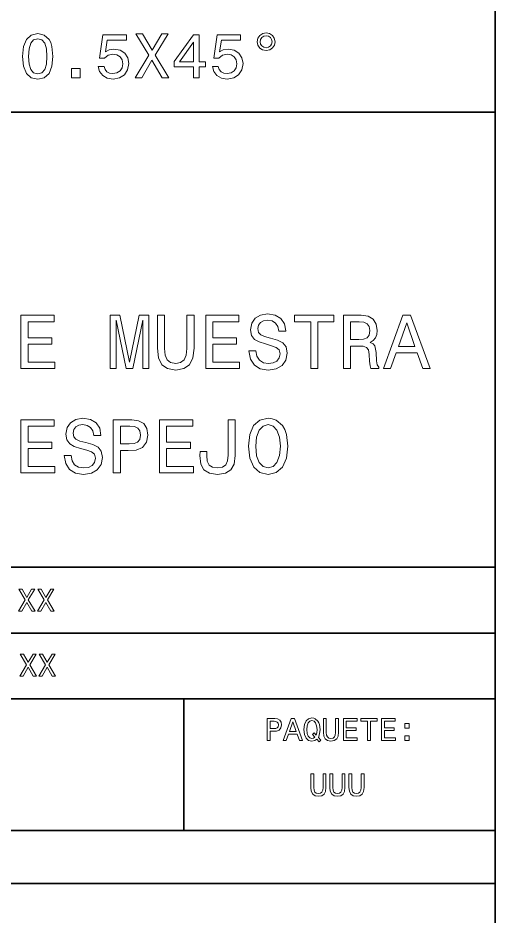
# Model space of a CAD drawing. Extents: x 14 to 2196, y -1968 to 1826.
# Drawn here: x 1065.2 to 1174, y 220.2 to 424.7 of the extents above; entities that cross this region are included whole.
import ezdxf

# ---------------------------------------------------------------- set-up
doc = ezdxf.new("R2010")
doc.units = 0

msp = doc.modelspace()

# ---------------------------------------------------------------- linework, layer by layer
at = {"color": 7, "lineweight": 35}
for p, q in [((1173.95874, 15.623924), (1173.95874, 826.463928)), ((953.95874, 403.249268), (1173.95874, 403.249268)), ((953.95874, 299.623932), (1173.95874, 299.623932)), ((953.95874, 284.623932), (1173.95874, 284.623932)), ((953.95874, 269.623932), (1173.95874, 269.623932)), ((1103.038574, 269.623932), (1103.038574, 239.623932)), ((953.95874, 239.623932), (1173.95874, 239.623932)), ((953.95874, 227.623932), (1173.95874, 227.623932))]:
    msp.add_line(p, q, dxfattribs=at)
at = {"color": 7, "lineweight": 13}
for points in [[(1066.27124, 415.981293), (1066.487305, 413.719025), (1067.164551, 412.105194), (1068.245239, 411.125366), (1069.743774, 410.80838), (1071.228027, 411.125366), (1072.308716, 412.105194), (1072.971436, 413.719025), (1073.202026, 415.981293), (1072.971436, 418.229126), (1072.697754, 419.122498), (1072.308716, 419.857361), (1071.228027, 420.837189), (1069.743774, 421.16861), (1068.245239, 420.837189), (1067.164551, 419.842957), (1066.487305, 418.229126)], [(1067.654541, 415.981293), (1067.769775, 417.724792), (1068.130005, 418.978394), (1068.778442, 419.713257), (1069.743774, 419.972626), (1070.694824, 419.713257), (1071.343262, 418.978394), (1071.703491, 417.724792), (1071.818726, 415.981293), (1071.703491, 414.223358), (1071.343262, 412.969757), (1070.694824, 412.234894), (1069.743774, 411.989929), (1068.778442, 412.234894), (1068.130005, 412.969757), (1067.769775, 414.223358)], [(1083.519043, 413.70462), (1083.83606, 412.523071), (1084.542114, 411.600891), (1085.57959, 411.024506), (1086.905273, 410.80838), (1088.360596, 411.067749), (1089.498901, 411.773804), (1090.21936, 412.897705), (1090.493164, 414.338623), (1090.248169, 415.67868), (1089.556519, 416.73056), (1088.47583, 417.407806), (1087.078125, 417.65274), (1085.997437, 417.479828), (1085.161743, 417.004333), (1085.565186, 419.698853), (1089.945557, 419.698853), (1089.945557, 420.880432), (1084.599731, 420.880432), (1083.807251, 415.57782), (1084.959961, 415.57782), (1085.795654, 416.255066), (1086.861938, 416.500031), (1087.78418, 416.341522), (1088.490234, 415.880432), (1088.93689, 415.174377), (1089.095459, 414.266602), (1088.93689, 413.358795), (1088.47583, 412.65274), (1087.769775, 412.206055), (1086.861938, 412.047577), (1086.098267, 412.148438), (1085.507568, 412.479828), (1085.075195, 412.998566), (1084.859131, 413.70462)], [(1091.948486, 411.096558), (1093.461426, 411.096558), (1095.752441, 415.145538), (1098.086792, 411.096558), (1099.614136, 411.096558), (1096.487305, 416.240662), (1099.455688, 421.110962), (1098.000366, 421.110962), (1095.795654, 417.407806), (1093.634277, 421.110962), (1092.121338, 421.110962), (1095.075195, 416.226227)], [(1105.233765, 411.096558), (1106.530518, 411.096558), (1106.530518, 413.574951), (1107.957031, 413.574951), (1107.957031, 414.727692), (1106.530518, 414.727692), (1106.530518, 420.880432), (1105.21936, 420.880432), (1100.838867, 414.842957), (1100.838867, 413.574951), (1105.233765, 413.574951)], [(1109.542114, 413.70462), (1109.859131, 412.523071), (1110.565186, 411.600891), (1111.602661, 411.024506), (1112.928223, 410.80838), (1114.383545, 411.067749), (1115.521973, 411.773804), (1116.242432, 412.897705), (1116.516113, 414.338623), (1116.27124, 415.67868), (1115.57959, 416.73056), (1114.498901, 417.407806), (1113.101196, 417.65274), (1112.020508, 417.479828), (1111.184814, 417.004333), (1111.588257, 419.698853), (1115.968628, 419.698853), (1115.968628, 420.880432), (1110.622803, 420.880432), (1109.830322, 415.57782), (1110.983032, 415.57782), (1111.818726, 416.255066), (1112.88501, 416.500031), (1113.807251, 416.341522), (1114.513306, 415.880432), (1114.959961, 415.174377), (1115.118408, 414.266602), (1114.959961, 413.358795), (1114.498901, 412.65274), (1113.792847, 412.206055), (1112.88501, 412.047577), (1112.121338, 412.148438), (1111.530518, 412.479828), (1111.098267, 412.998566), (1110.882202, 413.70462)], [(1121.789917, 421.341522), (1120.997437, 421.183014), (1120.348999, 420.750732), (1119.916748, 420.102325), (1119.758301, 419.309814), (1119.902344, 418.517303), (1120.334595, 417.883301), (1120.983032, 417.451019), (1121.789917, 417.292511), (1122.596802, 417.451019), (1123.230835, 417.897705), (1123.663086, 418.531708), (1123.821655, 419.309814), (1123.648682, 420.102325), (1123.216431, 420.750732), (1122.567993, 421.183014)], [(1121.789917, 420.67868), (1122.32312, 420.563416), (1122.755371, 420.275238), (1123.043579, 419.842957), (1123.158813, 419.324219), (1123.043579, 418.791077), (1122.755371, 418.344391), (1122.32312, 418.041809), (1121.789917, 417.940948), (1121.242432, 418.041809), (1120.810059, 418.344391), (1120.521973, 418.776672), (1120.421021, 419.324219), (1120.521973, 419.842957), (1120.824463, 420.275238), (1121.256836, 420.563416)], [(1102.049316, 414.727692), (1105.233765, 419.208954), (1105.233765, 414.727692)], [(1077.42395, 411.096558), (1079.412354, 411.096558), (1079.412354, 413.24353), (1077.42395, 413.24353)], [(1065.904053, 344.875977), (1073.600586, 344.875977), (1073.600586, 346.345337), (1067.513306, 346.345337), (1067.513306, 350.456024), (1072.935913, 350.456024), (1072.935913, 351.907867), (1067.513306, 351.907867), (1067.513306, 355.546265), (1073.460693, 355.546265), (1073.460693, 357.015625), (1065.904053, 357.015625)], [(1086.265015, 344.875977), (1087.611938, 344.875977), (1087.611938, 355.896118), (1089.885864, 344.875977), (1091.390259, 344.875977), (1093.646729, 355.896118), (1093.646729, 344.875977), (1095.011108, 344.875977), (1095.011108, 357.015625), (1092.877075, 357.015625), (1090.638062, 346.310333), (1088.416504, 357.015625), (1086.265015, 357.015625)], [(1096.987793, 349.493927), (1097.232666, 347.307404), (1098.002319, 345.75058), (1099.296753, 344.85849), (1101.168457, 344.54361), (1103.022583, 344.85849), (1104.317017, 345.75058), (1105.08667, 347.289917), (1105.349121, 349.493927), (1105.349121, 357.015625), (1103.72229, 357.015625), (1103.72229, 349.406464), (1103.564941, 347.919617), (1103.092529, 346.8526), (1102.287964, 346.22287), (1101.168457, 346.01297), (1100.013916, 346.22287), (1099.209351, 346.8526), (1098.737061, 347.90213), (1098.597046, 349.406464), (1098.597046, 357.015625), (1096.987793, 357.015625)], [(1108.025391, 344.875977), (1115.722046, 344.875977), (1115.722046, 346.345337), (1109.634644, 346.345337), (1109.634644, 350.456024), (1115.057251, 350.456024), (1115.057251, 351.907867), (1109.634644, 351.907867), (1109.634644, 355.546265), (1115.582031, 355.546265), (1115.582031, 357.015625), (1108.025391, 357.015625)], [(1119.465332, 348.881714), (1117.873535, 348.881714), (1118.223389, 347.027527), (1119.098022, 345.663116), (1120.444946, 344.841003), (1122.26416, 344.54361), (1124.065796, 344.823486), (1125.41272, 345.59317), (1126.269897, 346.80014), (1126.584717, 348.391937), (1126.322266, 349.826294), (1125.587646, 350.753387), (1124.398193, 351.365601), (1122.806396, 351.820404), (1121.442017, 352.152771), (1120.549805, 352.537598), (1120.042603, 353.097351), (1119.885132, 353.971954), (1120.042603, 354.759125), (1120.497437, 355.353851), (1121.197021, 355.756165), (1122.15918, 355.896118), (1123.138672, 355.721191), (1123.908447, 355.248901), (1124.415649, 354.461731), (1124.660522, 353.394714), (1126.252319, 353.394714), (1126.252319, 353.429688), (1125.972412, 355.073975), (1125.150391, 356.298431), (1123.855957, 357.068085), (1122.106689, 357.330475), (1120.532349, 357.068085), (1119.307861, 356.333405), (1118.520752, 355.196411), (1118.240845, 353.727051), (1118.468262, 352.415161), (1119.132935, 351.523041), (1120.182495, 350.928314), (1121.616943, 350.473511), (1123.033813, 350.071167), (1124.10083, 349.68634), (1124.748047, 349.126587), (1124.975464, 348.21701), (1124.765503, 347.289917), (1124.223267, 346.59021), (1123.401123, 346.152924), (1122.334106, 346.01297), (1121.144531, 346.205383), (1120.234985, 346.765137), (1119.657715, 347.674744)], [(1131.954834, 344.875977), (1133.564087, 344.875977), (1133.564087, 355.546265), (1137.237549, 355.546265), (1137.237549, 357.015625), (1128.263916, 357.015625), (1128.263916, 355.546265), (1131.954834, 355.546265)], [(1139.389038, 344.875977), (1141.015869, 344.875977), (1141.015869, 350.001221), (1142.677612, 350.001221), (1143.9021, 349.94873), (1144.671753, 349.703857), (1145.091553, 349.126587), (1145.266479, 348.094543), (1145.353882, 346.520264), (1145.458862, 345.48822), (1145.668701, 344.875977), (1147.505493, 344.875977), (1147.505493, 345.208344), (1147.103149, 345.69812), (1146.963135, 346.607697), (1146.840698, 348.566833), (1146.543335, 350.018707), (1146.141113, 350.473511), (1145.511353, 350.805847), (1146.21106, 351.243164), (1146.700806, 351.855408), (1147.015625, 352.625061), (1147.120605, 353.552155), (1146.875732, 355.021484), (1146.176025, 356.123505), (1145.021484, 356.788208), (1143.447266, 357.015625), (1139.389038, 357.015625)], [(1148.502441, 344.875977), (1150.111816, 344.875977), (1151.388672, 348.444397), (1156.234131, 348.444397), (1157.510986, 344.875977), (1159.155273, 344.875977), (1154.71228, 357.033112), (1152.928101, 357.033112)], [(1142.992432, 355.528778), (1144.059448, 355.423828), (1144.811646, 355.091461), (1145.283936, 354.479248), (1145.441406, 353.517151), (1145.266479, 352.502594), (1144.794189, 351.890381), (1143.989502, 351.575531), (1142.887451, 351.488068), (1141.015869, 351.488068), (1141.015869, 355.528778)], [(1151.948486, 349.931244), (1153.82019, 355.283875), (1155.691895, 349.931244)], [(1077.343994, 325.097534), (1075.752197, 325.097534), (1076.102051, 323.243347), (1076.976685, 321.878937), (1078.323486, 321.056824), (1080.1427, 320.75943), (1081.944458, 321.039307), (1083.291382, 321.80899), (1084.148438, 323.015961), (1084.463379, 324.607758), (1084.200928, 326.042114), (1083.466309, 326.969208), (1082.276733, 327.581421), (1080.684937, 328.036224), (1079.320557, 328.368591), (1078.428467, 328.753418), (1077.921143, 329.313171), (1077.763794, 330.187775), (1077.921143, 330.974945), (1078.375977, 331.569672), (1079.075684, 331.971985), (1080.03772, 332.111938), (1081.017334, 331.937012), (1081.786987, 331.464722), (1082.294312, 330.677551), (1082.539185, 329.610535), (1084.130981, 329.610535), (1084.130981, 329.645508), (1083.851074, 331.289795), (1083.028931, 332.514252), (1081.734497, 333.283905), (1079.985352, 333.546295), (1078.411011, 333.283905), (1077.186523, 332.549225), (1076.399414, 331.412231), (1076.119507, 329.942871), (1076.346924, 328.630981), (1077.011597, 327.738861), (1078.061157, 327.144135), (1079.495483, 326.689331), (1080.912354, 326.286987), (1081.97937, 325.902161), (1082.626587, 325.342407), (1082.854004, 324.432831), (1082.644165, 323.505737), (1082.101807, 322.80603), (1081.279785, 322.368744), (1080.212646, 322.22879), (1079.023193, 322.421204), (1078.113647, 322.980957), (1077.536377, 323.890564)], [(1117.733643, 327.161621), (1118.048462, 324.432831), (1118.958008, 322.421204), (1120.375, 321.17926), (1122.229126, 320.75943), (1124.065796, 321.17926), (1125.500122, 322.421204), (1126.392334, 324.432831), (1126.724609, 327.161621), (1126.392334, 329.872925), (1126.007446, 330.974945), (1125.500122, 331.884521), (1124.065796, 333.126465), (1123.191162, 333.441345), (1122.229126, 333.563782), (1120.357422, 333.126465), (1118.940552, 331.902008), (1118.048462, 329.890411)], [(1065.904053, 321.091797), (1073.600586, 321.091797), (1073.600586, 322.561157), (1067.513306, 322.561157), (1067.513306, 326.671844), (1072.935913, 326.671844), (1072.935913, 328.123688), (1067.513306, 328.123688), (1067.513306, 331.762085), (1073.460693, 331.762085), (1073.460693, 333.231445), (1065.904053, 333.231445)], [(1086.947266, 321.091797), (1088.556519, 321.091797), (1088.556519, 326.217041), (1090.340698, 326.217041), (1092.142456, 326.304504), (1093.576782, 326.916718), (1094.503906, 328.106201), (1094.818726, 329.732971), (1094.573853, 331.237305), (1093.874146, 332.339325), (1092.719727, 333.004028), (1091.145386, 333.231445), (1086.947266, 333.231445)], [(1090.708008, 331.744598), (1091.757568, 331.639648), (1092.527222, 331.307281), (1092.982056, 330.695068), (1093.139526, 329.732971), (1092.9646, 328.718414), (1092.49231, 328.106201), (1091.687622, 327.791351), (1090.585571, 327.703888), (1088.556519, 327.703888), (1088.556519, 331.744598)], [(1097.494995, 321.091797), (1105.19165, 321.091797), (1105.19165, 322.561157), (1099.10437, 322.561157), (1099.10437, 326.671844), (1104.526978, 326.671844), (1104.526978, 328.123688), (1099.10437, 328.123688), (1099.10437, 331.762085), (1105.051758, 331.762085), (1105.051758, 333.231445), (1097.494995, 333.231445)], [(1113.098145, 325.115021), (1112.975708, 323.820587), (1112.608398, 322.928497), (1111.856201, 322.38623), (1110.70166, 322.22879), (1109.564697, 322.38623), (1108.8125, 322.893494), (1108.375244, 323.785614), (1108.252808, 325.080048), (1108.287842, 325.954651), (1106.713501, 325.954651), (1106.678467, 325.062531), (1106.888428, 323.120911), (1107.605591, 321.773987), (1108.847534, 321.02182), (1110.684204, 320.75943), (1112.503418, 321.02182), (1113.745361, 321.773987), (1114.462524, 323.103394), (1114.689941, 325.045044), (1114.689941, 333.231445), (1113.098145, 333.231445)], [(1119.412842, 327.161621), (1119.605225, 329.278168), (1120.182495, 330.834991), (1121.074585, 331.779572), (1122.229126, 332.111938), (1123.366089, 331.779572), (1124.258179, 330.817505), (1124.835449, 329.260681), (1125.04541, 327.161621), (1124.835449, 325.045044), (1124.258179, 323.488251), (1123.366089, 322.543671), (1122.229126, 322.22879), (1121.074585, 322.543671), (1120.182495, 323.488251), (1119.605225, 325.027557)], [(1065.309814, 289.596527), (1066.066284, 289.596527), (1067.211792, 291.621033), (1068.378906, 289.596527), (1069.1427, 289.596527), (1067.579224, 292.168579), (1069.063354, 294.603729), (1068.335693, 294.603729), (1067.233398, 292.752136), (1066.15271, 294.603729), (1065.39624, 294.603729), (1066.873169, 292.161377)], [(1069.646973, 289.596527), (1070.403442, 289.596527), (1071.54895, 291.621033), (1072.716187, 289.596527), (1073.479858, 289.596527), (1071.916382, 292.168579), (1073.400635, 294.603729), (1072.672852, 294.603729), (1071.570557, 292.752136), (1070.489868, 294.603729), (1069.733398, 294.603729), (1071.210327, 292.161377)], [(1065.62439, 274.811798), (1066.380859, 274.811798), (1067.526367, 276.836304), (1068.693481, 274.811798), (1069.457275, 274.811798), (1067.893799, 277.38385), (1069.37793, 279.819), (1068.650269, 279.819), (1067.547974, 277.967407), (1066.467285, 279.819), (1065.710815, 279.819), (1067.187744, 277.376648)], [(1069.961548, 274.811798), (1070.718018, 274.811798), (1071.863525, 276.836304), (1073.030762, 274.811798), (1073.794434, 274.811798), (1072.230957, 277.38385), (1073.71521, 279.819), (1072.987427, 279.819), (1071.885132, 277.967407), (1070.804443, 279.819), (1070.047974, 279.819), (1071.524902, 277.376648)], [(1122.03064, 260.148773), (1122.693481, 260.148773), (1122.693481, 262.259735), (1123.428345, 262.259735), (1124.17041, 262.295746), (1124.761108, 262.547913), (1125.143066, 263.037811), (1125.272705, 263.707855), (1125.171875, 264.327454), (1124.883667, 264.781342), (1124.408081, 265.055115), (1123.759766, 265.148773), (1122.03064, 265.148773)], [(1123.57959, 264.536377), (1124.011841, 264.493164), (1124.328857, 264.356262), (1124.516235, 264.104095), (1124.581055, 263.707855), (1124.509033, 263.289978), (1124.314453, 263.037811), (1123.983032, 262.908142), (1123.529175, 262.872131), (1122.693481, 262.872131), (1122.693481, 264.536377)], [(1125.697754, 260.148773), (1126.360596, 260.148773), (1126.886475, 261.6185), (1128.882202, 261.6185), (1129.408081, 260.148773), (1130.085327, 260.148773), (1128.255371, 265.155975), (1127.520508, 265.155975)], [(1127.117065, 262.230896), (1127.887939, 264.435516), (1128.658813, 262.230896)], [(1133.341797, 260.458557), (1133.889404, 259.889404), (1134.27124, 260.27124), (1133.68042, 260.876434), (1133.983032, 261.697754), (1134.076782, 262.648773), (1133.939819, 263.765503), (1133.781372, 264.219391), (1133.572388, 264.594025), (1132.981567, 265.10556), (1132.621338, 265.235229), (1132.225098, 265.285675), (1131.461426, 265.10556), (1130.87793, 264.601227), (1130.503296, 263.772705), (1130.373535, 262.648773), (1130.503296, 261.524841), (1130.870728, 260.69632), (1131.454224, 260.184784), (1132.225098, 260.011871), (1132.851929, 260.127167)], [(1132.887939, 260.919678), (1132.578125, 260.689117), (1132.225098, 260.617065), (1131.756836, 260.746765), (1131.389404, 261.135803), (1131.144409, 261.769806), (1131.065186, 262.648773), (1131.144409, 263.520538), (1131.382202, 264.161743), (1131.749634, 264.550781), (1132.225098, 264.687683), (1132.693481, 264.550781), (1133.060913, 264.154541), (1133.298584, 263.513336), (1133.385132, 262.648773), (1133.32019, 261.899506), (1133.18335, 261.38797), (1132.715088, 261.877869), (1132.32605, 261.510437)], [(1134.840454, 262.050781), (1134.941284, 261.150208), (1135.258301, 260.509003), (1135.791382, 260.141571), (1136.562378, 260.011871), (1137.32605, 260.141571), (1137.859131, 260.509003), (1138.176147, 261.143005), (1138.28418, 262.050781), (1138.28418, 265.148773), (1137.614136, 265.148773), (1137.614136, 262.014771), (1137.549316, 261.402374), (1137.354858, 260.962891), (1137.023438, 260.703522), (1136.562378, 260.617065), (1136.086792, 260.703522), (1135.755371, 260.962891), (1135.560913, 261.395172), (1135.503296, 262.014771), (1135.503296, 265.148773), (1134.840454, 265.148773)], [(1139.386475, 260.148773), (1142.556519, 260.148773), (1142.556519, 260.753967), (1140.049316, 260.753967), (1140.049316, 262.447052), (1142.282837, 262.447052), (1142.282837, 263.045013), (1140.049316, 263.045013), (1140.049316, 264.543579), (1142.498901, 264.543579), (1142.498901, 265.148773), (1139.386475, 265.148773)], [(1144.905273, 260.148773), (1145.568115, 260.148773), (1145.568115, 264.543579), (1147.081055, 264.543579), (1147.081055, 265.148773), (1143.385132, 265.148773), (1143.385132, 264.543579), (1144.905273, 264.543579)], [(1148.060913, 260.148773), (1151.230957, 260.148773), (1151.230957, 260.753967), (1148.723755, 260.753967), (1148.723755, 262.447052), (1150.957153, 262.447052), (1150.957153, 263.045013), (1148.723755, 263.045013), (1148.723755, 264.543579), (1151.173218, 264.543579), (1151.173218, 265.148773), (1148.060913, 265.148773)], [(1153.41394, 262.944153), (1154.408081, 262.944153), (1154.408081, 264.017639), (1153.41394, 264.017639)], [(1153.41394, 260.148773), (1154.408081, 260.148773), (1154.408081, 261.22226), (1153.41394, 261.22226)], [(1131.973633, 249.482468), (1132.074585, 248.581879), (1132.391479, 247.940674), (1132.924683, 247.573242), (1133.695557, 247.443558), (1134.459229, 247.573242), (1134.992432, 247.940674), (1135.309448, 248.574677), (1135.41748, 249.482468), (1135.41748, 252.580444), (1134.747437, 252.580444), (1134.747437, 249.446442), (1134.682617, 248.834045), (1134.488037, 248.394562), (1134.156616, 248.135193), (1133.695557, 248.048737), (1133.220093, 248.135193), (1132.888672, 248.394562), (1132.694092, 248.826843), (1132.636475, 249.446442), (1132.636475, 252.580444), (1131.973633, 252.580444)], [(1136.310791, 249.482468), (1136.411743, 248.581879), (1136.72876, 247.940674), (1137.261841, 247.573242), (1138.032715, 247.443558), (1138.796387, 247.573242), (1139.32959, 247.940674), (1139.646606, 248.574677), (1139.754639, 249.482468), (1139.754639, 252.580444), (1139.084595, 252.580444), (1139.084595, 249.446442), (1139.019775, 248.834045), (1138.825195, 248.394562), (1138.493896, 248.135193), (1138.032715, 248.048737), (1137.557251, 248.135193), (1137.22583, 248.394562), (1137.03125, 248.826843), (1136.973633, 249.446442), (1136.973633, 252.580444), (1136.310791, 252.580444)], [(1140.648071, 249.482468), (1140.748901, 248.581879), (1141.065918, 247.940674), (1141.598999, 247.573242), (1142.369873, 247.443558), (1143.133545, 247.573242), (1143.666748, 247.940674), (1143.983765, 248.574677), (1144.091797, 249.482468), (1144.091797, 252.580444), (1143.421753, 252.580444), (1143.421753, 249.446442), (1143.356934, 248.834045), (1143.162476, 248.394562), (1142.831055, 248.135193), (1142.369873, 248.048737), (1141.894409, 248.135193), (1141.562988, 248.394562), (1141.36853, 248.826843), (1141.310791, 249.446442), (1141.310791, 252.580444), (1140.648071, 252.580444)]]:
    msp.add_lwpolyline(points, close=True, dxfattribs=at)

doc.saveas('drawing.dxf')
